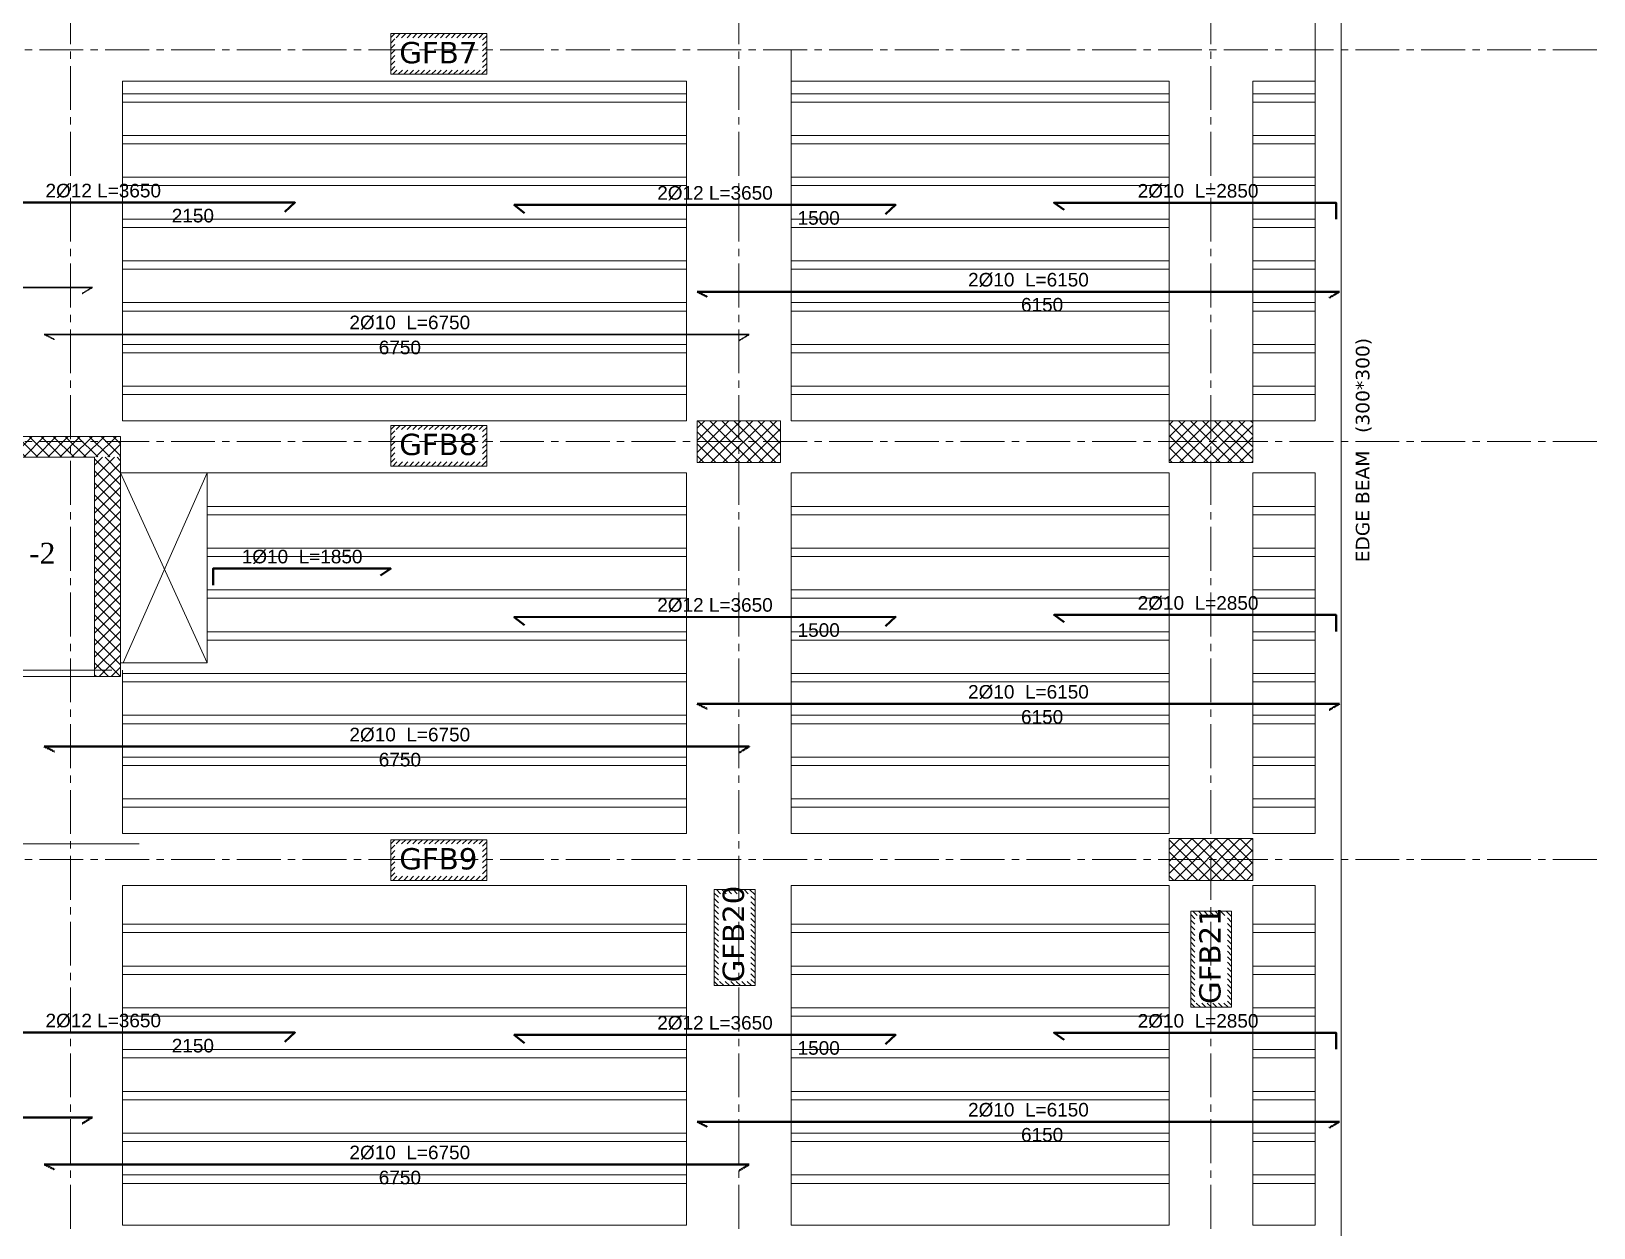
# Model space of a CAD drawing. Header units: inches. Extents: x -26151 to 62940, y -10194 to 246332.
# Drawn here: x 1778 to 3274, y 117849 to 118994 of the extents above; entities that cross this region are included whole.
import ezdxf

# ---------------------------------------------------------------- set-up
doc = ezdxf.new("R2010")
doc.units = ezdxf.units.IN
doc.header["$LTSCALE"] = 0.7
doc.header["$MEASUREMENT"] = 0
for name, pattern in [('ACAD_ISO10W100', [18, 12, -3, 0, -3]), ('CENTER2', [1.125, 0.75, -0.125, 0.125, -0.125]), ('DASHED2', [0.375, 0.25, -0.125])]:
    doc.linetypes.add(name, pattern=pattern)
doc.layers.get('0').update_dxf_attribs({"lineweight": 13})
doc.layers.get('Defpoints').update_dxf_attribs({"lineweight": 5})
for name, color, linetype, lineweight in [('axis', 254, 'ACAD_ISO10W100', 9), ('BEAM', 5, 'Continuous', 0), ('COLUMN', 4, 'Continuous', 20), ('hach', 9, 'Continuous', 9), ('hach 1', 254, 'Continuous', 9), ('hatch', 9, 'Continuous', 9), ('TEXT', 3, 'Continuous', 25), ('top renforcment', 7, 'Continuous', 40), ('VIS', 8, 'Continuous', 18)]:
    doc.layers.add(name, color=color, linetype=linetype, lineweight=lineweight)
doc.styles.add('QW', font='times.ttf', dxfattribs={"height": 15})
doc.styles.add('romanc', font='verdana.ttf', dxfattribs={"height": 250})
doc.styles.get("Standard").update_dxf_attribs({"font": 'arial.ttf', "height": 13})
doc.dimstyles.get("Standard").update_dxf_attribs({"dimtxt": 13, "dimasz": 5, "dimexe": 0.18, "dimexo": 0.0625, "dimgap": 6, "dimtad": 1, "dimdec": 0, "dimlfac": 10, "dimzin": 0, "dimdsep": 46, "dimtxsty": 'Standard', "dimblk": 'ARCHTICK', "dimcen": 0.09, "dimse1": 1, "dimse2": 1, "dimclrd": 1, "dimclre": 7, "dimclrt": 3, "dimadec": 0, "dimazin": 0, "dimtfac": 1, "dimtdec": 0, "dimtix": 1, "dimtofl": 0, "dimtmove": 0, "dimatfit": 3, "dimldrblk": 'ARCHTICK', "dimfxl": 0, "dimtolj": 1, "dimtzin": 0, "dimarcsym": 0})

# ---------------------------------------------------------------- blocks, each defined once
blk = doc.blocks.new('*D160')
at = {"layer": 'Defpoints', "color": 0, "transparency": 16777216}
for p in [(1191.5, 118723.4, -19467.6), (1836.6, 118723.4, -59863), (1836.6, 118723.4)]:
    blk.add_point(p, dxfattribs=at)
at = {"layer": 'TEXT', "color": 3, "transparency": 16777216, "insert": (1562.2, 118736.1), "char_height": 13, "attachment_point": 5}
blk.add_mtext('\\A1;6451', dxfattribs=at)
blk = doc.blocks.new('_ArchTick')
at = {"color": 0, "linetype": 'ByBlock', "lineweight": 0, "const_width": 0.15}
blk.add_lwpolyline([(-0.5, -0.5), (0.5, 0.5)], dxfattribs=at)
blk = doc.blocks.new('*D161')
at = {"layer": 'Defpoints', "color": 0, "transparency": 16777216}
for p in [(1191.4, 118748.6), (1836.6, 118748.6, -19467.6), (1836.6, 118746.9)]:
    blk.add_point(p, dxfattribs=at)
at = {"layer": 'TEXT', "color": 3, "transparency": 16777216, "insert": (1571.7, 118759.9), "char_height": 13, "attachment_point": 5}
blk.add_mtext('\\A1;2%%C10  L=6451', dxfattribs=at)
blk = doc.blocks.new('*D162')
at = {"layer": 'Defpoints', "color": 0, "transparency": 16777216}
for p in [(1790.6, 118678.4, -19467.6), (2465.6, 118678.4, -59863), (2465.6, 118678.4)]:
    blk.add_point(p, dxfattribs=at)
at = {"layer": 'TEXT', "color": 3, "transparency": 16777216, "insert": (2131, 118691.1), "char_height": 13, "attachment_point": 5}
blk.add_mtext('\\A1;6750', dxfattribs=at)
blk = doc.blocks.new('*D163')
at = {"layer": 'Defpoints', "color": 0, "transparency": 16777216}
for p in [(1790.5, 118703.6), (2465.6, 118703.6, -19467.6), (2465.6, 118701.9)]:
    blk.add_point(p, dxfattribs=at)
at = {"layer": 'TEXT', "color": 3, "transparency": 16777216, "insert": (2140.5, 118714.9), "char_height": 13, "attachment_point": 5}
blk.add_mtext('\\A1;2%%C10  L=6750', dxfattribs=at)
blk = doc.blocks.new('*D164')
at = {"layer": 'Defpoints', "color": 0, "transparency": 16777216}
for p in [(2415.6, 118719.3, -19467.6), (3030.6, 118719.3, -79330.7), (3030.6, 118719.3)]:
    blk.add_point(p, dxfattribs=at)
at = {"layer": 'TEXT', "color": 3, "transparency": 16777216, "insert": (2745.9, 118732), "char_height": 13, "attachment_point": 5}
blk.add_mtext('\\A1;6150', dxfattribs=at)
blk = doc.blocks.new('*D165')
at = {"layer": 'Defpoints', "color": 0, "transparency": 16777216}
for p in [(2415.5, 118744.5), (3030.6, 118744.5, -38935.3), (3030.6, 118742.8)]:
    blk.add_point(p, dxfattribs=at)
at = {"layer": 'TEXT', "color": 3, "transparency": 16777216, "insert": (2732.8, 118755.8), "char_height": 13, "attachment_point": 5}
blk.add_mtext('\\A1;2%%C10  L=6150', dxfattribs=at)
blk = doc.blocks.new('*D166')
at = {"layer": 'Defpoints', "color": 0, "transparency": 16777216}
for p in [(1815.6, 118804.7, -26473), (2030.6, 118804.7, -40395.4), (2030.6, 118804.7)]:
    blk.add_point(p, dxfattribs=at)
at = {"layer": 'TEXT', "color": 3, "transparency": 16777216, "insert": (1932.8, 118817.3), "char_height": 13, "attachment_point": 5}
blk.add_mtext('\\A1;2150', dxfattribs=at)
blk = doc.blocks.new('*D167')
at = {"layer": 'Defpoints', "color": 0, "transparency": 16777216}
for p in [(1665.6, 118829.8), (2030.6, 118829.8), (2030.6, 118828.1)]:
    blk.add_point(p, dxfattribs=at)
at = {"layer": 'TEXT', "color": 3, "transparency": 16777216, "insert": (1847, 118841.1), "char_height": 13, "attachment_point": 5}
blk.add_mtext('\\A1;2%%C12 L=3650', dxfattribs=at)
blk = doc.blocks.new('*D168')
at = {"layer": 'Defpoints', "color": 0, "transparency": 16777216}
for p in [(2455.6, 118802.5, -26473), (2605.6, 118802.5, -40395.4), (2605.6, 118802.5)]:
    blk.add_point(p, dxfattribs=at)
at = {"layer": 'TEXT', "color": 3, "transparency": 16777216, "insert": (2532, 118815.1), "char_height": 13, "attachment_point": 5}
blk.add_mtext('\\A1;1500', dxfattribs=at)
blk = doc.blocks.new('*D169')
at = {"layer": 'Defpoints', "color": 0, "transparency": 16777216}
for p in [(2240.6, 118827.6), (2605.6, 118827.6), (2605.6, 118825.9)]:
    blk.add_point(p, dxfattribs=at)
at = {"layer": 'TEXT', "color": 3, "transparency": 16777216, "insert": (2432.7, 118838.9), "char_height": 13, "attachment_point": 5}
blk.add_mtext('\\A1;2%%C12 L=3650', dxfattribs=at)
blk = doc.blocks.new('*D171')
at = {"layer": 'Defpoints', "color": 0, "transparency": 16777216}
for p in [(2757.3, 118829.6, 13009.9), (3042.4, 118829.6), (3042.4, 118827.9)]:
    blk.add_point(p, dxfattribs=at)
at = {"layer": 'TEXT', "color": 3, "transparency": 16777216, "insert": (2895.2, 118840.9), "char_height": 13, "attachment_point": 5}
blk.add_mtext('\\A1;2%%C10  L=2850', dxfattribs=at)
blk = doc.blocks.new('*D189')
at = {"layer": 'Defpoints', "color": 0, "transparency": 16777216}
for p in [(1158.6, 117929, -19467.6), (1836.6, 117929, -59863), (1836.6, 117929)]:
    blk.add_point(p, dxfattribs=at)
at = {"layer": 'TEXT', "color": 3, "transparency": 16777216, "insert": (1529.4, 117941.6), "char_height": 13, "attachment_point": 5}
blk.add_mtext('\\A1;6780', dxfattribs=at)
blk = doc.blocks.new('*D190')
at = {"layer": 'Defpoints', "color": 0, "transparency": 16777216}
for p in [(1158.6, 117954.1), (1836.6, 117954.1, -19467.6), (1836.6, 117952.4)]:
    blk.add_point(p, dxfattribs=at)
at = {"layer": 'TEXT', "color": 3, "transparency": 16777216, "insert": (1538.9, 117965.4), "char_height": 13, "attachment_point": 5}
blk.add_mtext('\\A1;2%%C10  L=6780', dxfattribs=at)
blk = doc.blocks.new('*D191')
at = {"layer": 'Defpoints', "color": 0, "transparency": 16777216}
for p in [(1790.6, 117884, -19467.6), (2465.6, 117884, -59863), (2465.6, 117884)]:
    blk.add_point(p, dxfattribs=at)
at = {"layer": 'TEXT', "color": 3, "transparency": 16777216, "insert": (2131, 117896.6), "char_height": 13, "attachment_point": 5}
blk.add_mtext('\\A1;6750', dxfattribs=at)
blk = doc.blocks.new('*D192')
at = {"layer": 'Defpoints', "color": 0, "transparency": 16777216}
for p in [(1790.5, 117909.1), (2465.6, 117909.1, -19467.6), (2465.6, 117907.4)]:
    blk.add_point(p, dxfattribs=at)
at = {"layer": 'TEXT', "color": 3, "transparency": 16777216, "insert": (2140.5, 117920.4), "char_height": 13, "attachment_point": 5}
blk.add_mtext('\\A1;2%%C10  L=6750', dxfattribs=at)
blk = doc.blocks.new('*D193')
at = {"layer": 'Defpoints', "color": 0, "transparency": 16777216}
for p in [(2415.6, 117924.9, -19467.6), (3030.6, 117924.9, -79330.7), (3030.6, 117924.9)]:
    blk.add_point(p, dxfattribs=at)
at = {"layer": 'TEXT', "color": 3, "transparency": 16777216, "insert": (2745.9, 117937.5), "char_height": 13, "attachment_point": 5}
blk.add_mtext('\\A1;6150', dxfattribs=at)
blk = doc.blocks.new('*D194')
at = {"layer": 'Defpoints', "color": 0, "transparency": 16777216}
for p in [(2415.5, 117950), (3030.6, 117950, -38935.3), (3030.6, 117948.3)]:
    blk.add_point(p, dxfattribs=at)
at = {"layer": 'TEXT', "color": 3, "transparency": 16777216, "insert": (2732.8, 117961.3), "char_height": 13, "attachment_point": 5}
blk.add_mtext('\\A1;2%%C10  L=6150', dxfattribs=at)
blk = doc.blocks.new('*D195')
at = {"layer": 'Defpoints', "color": 0, "transparency": 16777216}
for p in [(1815.6, 118010.2, -26473), (2030.6, 118010.2, -40395.4), (2030.6, 118010.2)]:
    blk.add_point(p, dxfattribs=at)
at = {"layer": 'TEXT', "color": 3, "transparency": 16777216, "insert": (1932.8, 118022.8), "char_height": 13, "attachment_point": 5}
blk.add_mtext('\\A1;2150', dxfattribs=at)
blk = doc.blocks.new('*D196')
at = {"layer": 'Defpoints', "color": 0, "transparency": 16777216}
for p in [(1665.6, 118035.4), (2030.6, 118035.4), (2030.6, 118033.7)]:
    blk.add_point(p, dxfattribs=at)
at = {"layer": 'TEXT', "color": 3, "transparency": 16777216, "insert": (1847, 118046.7), "char_height": 13, "attachment_point": 5}
blk.add_mtext('\\A1;2%%C12 L=3650', dxfattribs=at)
blk = doc.blocks.new('*D197')
at = {"layer": 'Defpoints', "color": 0, "transparency": 16777216}
for p in [(2455.6, 118008, -26473), (2605.6, 118008, -40395.4), (2605.6, 118008)]:
    blk.add_point(p, dxfattribs=at)
at = {"layer": 'TEXT', "color": 3, "transparency": 16777216, "insert": (2532, 118020.6), "char_height": 13, "attachment_point": 5}
blk.add_mtext('\\A1;1500', dxfattribs=at)
blk = doc.blocks.new('*D198')
at = {"layer": 'Defpoints', "color": 0, "transparency": 16777216}
for p in [(2240.6, 118033.2), (2605.6, 118033.2), (2605.6, 118031.5)]:
    blk.add_point(p, dxfattribs=at)
at = {"layer": 'TEXT', "color": 3, "transparency": 16777216, "insert": (2432.7, 118044.5), "char_height": 13, "attachment_point": 5}
blk.add_mtext('\\A1;2%%C12 L=3650', dxfattribs=at)
blk = doc.blocks.new('*D200')
at = {"layer": 'Defpoints', "color": 0, "transparency": 16777216}
for p in [(2757.3, 118035.1, 13009.9), (3042.4, 118035.1), (3042.4, 118033.4)]:
    blk.add_point(p, dxfattribs=at)
at = {"layer": 'TEXT', "color": 3, "transparency": 16777216, "insert": (2895.2, 118046.4), "char_height": 13, "attachment_point": 5}
blk.add_mtext('\\A1;2%%C10  L=2850', dxfattribs=at)
blk = doc.blocks.new('*D201')
at = {"layer": 'Defpoints', "color": 0, "transparency": 16777216}
for p in [(1790.6, 118284, -19467.6), (2465.6, 118284, -59863), (2465.6, 118284)]:
    blk.add_point(p, dxfattribs=at)
at = {"layer": 'TEXT', "color": 3, "transparency": 16777216, "insert": (2131, 118296.6), "char_height": 13, "attachment_point": 5}
blk.add_mtext('\\A1;6750', dxfattribs=at)
blk = doc.blocks.new('*D202')
at = {"layer": 'Defpoints', "color": 0, "transparency": 16777216}
for p in [(1790.5, 118309.1), (2465.6, 118309.1, -19467.6), (2465.6, 118307.4)]:
    blk.add_point(p, dxfattribs=at)
at = {"layer": 'TEXT', "color": 3, "transparency": 16777216, "insert": (2140.5, 118320.4), "char_height": 13, "attachment_point": 5}
blk.add_mtext('\\A1;2%%C10  L=6750', dxfattribs=at)
blk = doc.blocks.new('*D203')
at = {"layer": 'Defpoints', "color": 0, "transparency": 16777216}
for p in [(2415.6, 118324.9, -19467.6), (3030.6, 118324.9, -79330.7), (3030.6, 118324.9)]:
    blk.add_point(p, dxfattribs=at)
at = {"layer": 'TEXT', "color": 3, "transparency": 16777216, "insert": (2745.9, 118337.5), "char_height": 13, "attachment_point": 5}
blk.add_mtext('\\A1;6150', dxfattribs=at)
blk = doc.blocks.new('*D204')
at = {"layer": 'Defpoints', "color": 0, "transparency": 16777216}
for p in [(2415.5, 118350), (3030.6, 118350, -38935.3), (3030.6, 118348.3)]:
    blk.add_point(p, dxfattribs=at)
at = {"layer": 'TEXT', "color": 3, "transparency": 16777216, "insert": (2732.8, 118361.3), "char_height": 13, "attachment_point": 5}
blk.add_mtext('\\A1;2%%C10  L=6150', dxfattribs=at)
blk = doc.blocks.new('*D205')
at = {"layer": 'Defpoints', "color": 0, "transparency": 16777216}
for p in [(2455.6, 118408, -26473), (2605.6, 118408, -40395.4), (2605.6, 118408)]:
    blk.add_point(p, dxfattribs=at)
at = {"layer": 'TEXT', "color": 3, "transparency": 16777216, "insert": (2532, 118420.6), "char_height": 13, "attachment_point": 5}
blk.add_mtext('\\A1;1500', dxfattribs=at)
blk = doc.blocks.new('*D206')
at = {"layer": 'Defpoints', "color": 0, "transparency": 16777216}
for p in [(2240.6, 118433.2), (2605.6, 118433.2), (2605.6, 118431.5)]:
    blk.add_point(p, dxfattribs=at)
at = {"layer": 'TEXT', "color": 3, "transparency": 16777216, "insert": (2432.7, 118444.5), "char_height": 13, "attachment_point": 5}
blk.add_mtext('\\A1;2%%C12 L=3650', dxfattribs=at)
blk = doc.blocks.new('*D207')
at = {"layer": 'Defpoints', "color": 0, "transparency": 16777216}
for p in [(2757.3, 118435.1, 13009.9), (3042.4, 118435.1), (3042.4, 118433.4)]:
    blk.add_point(p, dxfattribs=at)
at = {"layer": 'TEXT', "color": 3, "transparency": 16777216, "insert": (2895.2, 118446.4), "char_height": 13, "attachment_point": 5}
blk.add_mtext('\\A1;2%%C10  L=2850', dxfattribs=at)
blk = doc.blocks.new('*D208')
at = {"layer": 'Defpoints', "color": 0, "transparency": 16777216}
for p in [(1951.3, 118479.5), (1951.3, 118477.8), (2136.3, 118479.5, 13009.9)]:
    blk.add_point(p, dxfattribs=at)
at = {"layer": 'TEXT', "color": 3, "transparency": 16777216, "insert": (2037.4, 118490.8), "char_height": 13, "attachment_point": 5}
blk.add_mtext('\\A1;1%%C10  L=1850', dxfattribs=at)

msp = doc.modelspace()

# ---------------------------------------------------------------- hatches: boundary and pattern name
at = {"layer": 'hach 1', "linetype": 'ByBlock'}
h = msp.add_hatch(dxfattribs=at)
h.set_pattern_fill('ANSI31', color=256, scale=30, style=0)
h.set_pattern_definition([(45, (14579.614, -686.5374), (-2.65165043, 2.65165043), [])])
h.paths.add_polyline_path([(2214.16, 118991.63), (2122.22, 118991.63), (2122.22, 118952.63), (2214.16, 118952.63)])
h.paths.add_polyline_path([(2210.16, 118987.63), (2210.16, 118956.63), (2126.22, 118956.63), (2126.22, 118987.63)], flags=16)
h = msp.add_hatch(dxfattribs=at)
h.set_pattern_fill('ANSI31', color=256, scale=30, style=0)
h.set_pattern_definition([(45, (14579.614, -1061.5374), (-2.65165043, 2.65165043), [])])
h.paths.add_polyline_path([(2214.16, 118616.63), (2122.22, 118616.63), (2122.22, 118577.63), (2214.16, 118577.63)])
h.paths.add_polyline_path([(2210.16, 118612.63), (2210.16, 118581.63), (2126.22, 118581.63), (2126.22, 118612.63)], flags=16)
h = msp.add_hatch(dxfattribs=at)
h.set_pattern_fill('ANSI31', color=256, scale=30, style=0)
h.set_pattern_definition([(45, (14579.614, -1458.18), (-2.65165043, 2.65165043), [])])
h.paths.add_polyline_path([(2214.16, 118219.99), (2122.22, 118219.99), (2122.22, 118180.99), (2214.16, 118180.99)])
h.paths.add_polyline_path([(2210.16, 118215.99), (2210.16, 118184.99), (2126.22, 118184.99), (2126.22, 118215.99)], flags=16)
h = msp.add_hatch(dxfattribs=at)
h.set_pattern_fill('ANSI31', color=256, scale=30, angle=90, style=0)
h.set_pattern_definition([(135, (122110.1786, 130537.7016), (-2.65165043, -2.65165043), [])])
h.paths.add_polyline_path([(2432.01, 118172.25), (2432.01, 118080.3), (2471.01, 118080.3), (2471.01, 118172.25)])
h.paths.add_polyline_path([(2436.01, 118168.25), (2467.01, 118168.25), (2467.01, 118084.3), (2436.01, 118084.3)], flags=16)
h = msp.add_hatch(dxfattribs=at)
h.set_pattern_fill('ANSI31', color=256, scale=30, angle=90, style=0)
h.set_pattern_definition([(135, (122566.4374, 130517.031), (-2.65165043, -2.65165043), [])])
h.paths.add_polyline_path([(2888.27, 118151.58), (2888.27, 118059.63), (2927.27, 118059.63), (2927.27, 118151.58)])
h.paths.add_polyline_path([(2892.27, 118147.58), (2923.27, 118147.58), (2923.27, 118063.63), (2892.27, 118063.63)], flags=16)
at = {"layer": 'hatch', "ltscale": 0.5}
h = msp.add_hatch(dxfattribs=at)
h.set_pattern_fill('NET', color=256, scale=65, angle=45, style=0)
h.set_pattern_definition([(45, (-460744.624, -142612.6286), (-5.7452426, 5.7452426), []), (135, (-460744.624, -142612.6286), (-5.7452426, -5.7452426), [])])
h.paths.add_polyline_path([(2415.57, 118621.08), (2495.57, 118621.08), (2495.57, 118581.08), (2415.57, 118581.08)])
h = msp.add_hatch(dxfattribs=at)
h.set_pattern_fill('NET', color=256, scale=65, angle=45, style=0)
h.set_pattern_definition([(45, (-460732.624, -142612.6286), (-5.7452426, 5.7452426), []), (135, (-460732.624, -142612.6286), (-5.7452426, -5.7452426), [])])
h.paths.add_polyline_path([(2867.57, 118621.08), (2947.57, 118621.08), (2947.57, 118581.08), (2867.57, 118581.08)])
h = msp.add_hatch(dxfattribs=at)
h.set_pattern_fill('NET', color=256, scale=65, angle=45, style=0)
h.set_pattern_definition([(45, (-395689.783, -128532.785), (-5.7452426, 5.7452426), []), (135, (-395689.783, -128532.785), (-5.7452426, -5.7452426), [])])
h.paths.add_polyline_path([(1403.57, 118606.08), (1863.57, 118606.08), (1863.57, 118586.37), (1403.57, 118586.08)])
h = msp.add_hatch(dxfattribs=at)
h.set_pattern_fill('NET', color=256, scale=65, angle=45, style=0)
h.set_pattern_definition([(45, (-395533.748, -128532.785), (-5.7452426, 5.7452426), []), (135, (-395533.748, -128532.785), (-5.7452426, -5.7452426), [])])
h.paths.add_polyline_path([(1838.57, 118586.08), (1863.57, 118586.08), (1863.57, 118376.08), (1838.57, 118376.08)])
h = msp.add_hatch(dxfattribs=at)
h.set_pattern_fill('NET', color=256, scale=65, angle=225, style=0)
h.set_pattern_definition([(225, (466547.761, 379014.795), (5.7452426, -5.7452426), []), (315, (466547.761, 379014.795), (5.7452426, 5.7452426), [])])
h.paths.add_polyline_path([(2947.57, 118181.08), (2867.57, 118181.08), (2867.57, 118221.08), (2947.57, 118221.08)])

# ---------------------------------------------------------------- linework, layer by layer
at = {"layer": 'axis', "linetype": 'CENTER2', "ltscale": 80}
for p, q in [((1815.57, 116398.51), (1815.57, 119991.98)), ((2455.57, 116398.51), (2455.57, 119991.98)), ((2907.57, 116398.51), (2907.57, 119991.98)), ((1029.87, 118976.08), (3637.12, 118976.08)), ((1029.87, 118601.08), (3637.12, 118601.08)), ((1029.87, 118201.08), (3637.12, 118201.08))]:
    msp.add_line(p, q, dxfattribs=at)
at = {"layer": 'BEAM', "linetype": 'Continuous'}
for p, q in [((3007.33, 119090.79), (3007.33, 118621.08)), ((2505.57, 118976.08), (2505.57, 118621.08)), ((1865.57, 118621.08), (1865.57, 118946.08)), ((1865.57, 118946.08), (2405.57, 118946.08)), ((2405.57, 118946.08), (2405.57, 118621.08)), ((2505.57, 118946.08), (2867.57, 118946.08)), ((2867.57, 118621.08), (2867.57, 118946.08)), ((2947.57, 118621.08), (2947.57, 118946.08)), ((2947.57, 118946.08), (3007.33, 118946.08)), ((1865.57, 118621.08), (2405.57, 118621.08)), ((2867.57, 118621.08), (2505.57, 118621.08)), ((2947.57, 118621.08), (3007.33, 118621.08)), ((1863.57, 118571.08), (2405.57, 118571.08)), ((2405.57, 118571.08), (2405.57, 118226.08)), ((2505.57, 118571.08), (2867.57, 118571.08)), ((2505.57, 118571.08), (2505.57, 118226.08)), ((2867.57, 118226.08), (2867.57, 118571.08)), ((2947.57, 118571.08), (3007.33, 118571.08)), ((2947.57, 118226.08), (2947.57, 118571.08)), ((3007.33, 118571.08), (3007.33, 118226.08)), ((1863.57, 118389.37), (1946.57, 118389.37)), ((1865.57, 118226.08), (1865.57, 118382.37)), ((1865.57, 118226.08), (2405.57, 118226.08)), ((2505.57, 118226.08), (2867.57, 118226.08)), ((2947.57, 118226.08), (3007.33, 118226.08)), ((1865.57, 117851.08), (1865.57, 118176.08)), ((1865.57, 118176.08), (2405.57, 118176.08)), ((2405.57, 118176.08), (2405.57, 117851.08)), ((2505.57, 118176.08), (2867.57, 118176.08)), ((2505.57, 118176.08), (2505.57, 117851.08)), ((2867.57, 117851.08), (2867.57, 118176.08)), ((2947.57, 117851.08), (2947.57, 118176.08)), ((2947.57, 118176.08), (3007.33, 118176.08)), ((3007.33, 118176.08), (3007.33, 117851.08)), ((1865.57, 117851.08), (2405.57, 117851.08)), ((2505.57, 117851.08), (2867.57, 117851.08)), ((2947.57, 117851.08), (3007.33, 117851.08))]:
    msp.add_line(p, q, dxfattribs=at)
at = {"layer": 'COLUMN'}
for points in [[(2415.57, 118621.08), (2495.57, 118621.08), (2495.57, 118581.08), (2415.57, 118581.08)], [(2867.57, 118621.08), (2947.57, 118621.08), (2947.57, 118581.08), (2867.57, 118581.08)], [(2947.57, 118181.08), (2867.57, 118181.08), (2867.57, 118221.08), (2947.57, 118221.08)]]:
    msp.add_lwpolyline(points, close=True, dxfattribs=at)
at = {"layer": 'hach', "linetype": 'ByBlock'}
for p, q in [((2405.57, 118934.08), (1865.57, 118934.08)), ((2867.57, 118934.08), (2505.57, 118934.08)), ((3007.33, 118934.08), (2947.57, 118934.08)), ((2405.57, 118926.08), (1865.57, 118926.08)), ((2867.57, 118926.08), (2505.57, 118926.08)), ((3007.33, 118926.08), (2947.57, 118926.08)), ((2405.57, 118894.08), (1865.57, 118894.08)), ((2405.57, 118886.08), (1865.57, 118886.08)), ((2867.57, 118894.08), (2505.57, 118894.08)), ((2867.57, 118886.08), (2505.57, 118886.08)), ((3007.33, 118894.08), (2947.57, 118894.08)), ((3007.33, 118886.08), (2947.57, 118886.08)), ((2405.57, 118854.08), (1865.57, 118854.08)), ((2405.57, 118846.08), (1865.57, 118846.08)), ((2867.57, 118854.08), (2505.57, 118854.08)), ((2867.57, 118846.08), (2505.57, 118846.08)), ((3007.33, 118854.08), (2947.57, 118854.08)), ((3007.33, 118846.08), (2947.57, 118846.08)), ((2405.57, 118814.08), (1865.57, 118814.08)), ((2867.57, 118814.08), (2505.57, 118814.08)), ((3007.33, 118814.08), (2947.57, 118814.08)), ((2405.57, 118806.08), (1865.57, 118806.08)), ((2867.57, 118806.08), (2505.57, 118806.08)), ((3007.33, 118806.08), (2947.57, 118806.08)), ((2405.57, 118774.08), (1865.57, 118774.08)), ((2405.57, 118766.08), (1865.57, 118766.08)), ((2867.57, 118774.08), (2505.57, 118774.08)), ((2867.57, 118766.08), (2505.57, 118766.08)), ((3007.33, 118774.08), (2947.57, 118774.08)), ((3007.33, 118766.08), (2947.57, 118766.08)), ((2405.57, 118734.08), (1865.57, 118734.08)), ((2405.57, 118726.08), (1865.57, 118726.08)), ((2867.57, 118734.08), (2505.57, 118734.08)), ((2867.57, 118726.08), (2505.57, 118726.08)), ((3007.33, 118734.08), (2947.57, 118734.08)), ((3007.33, 118726.08), (2947.57, 118726.08)), ((2405.57, 118694.08), (1865.57, 118694.08)), ((2867.57, 118694.08), (2505.57, 118694.08)), ((3007.33, 118694.08), (2947.57, 118694.08)), ((2405.57, 118686.08), (1865.57, 118686.08)), ((2867.57, 118686.08), (2505.57, 118686.08)), ((3007.33, 118686.08), (2947.57, 118686.08)), ((2405.57, 118654.08), (1865.57, 118654.08)), ((2405.57, 118646.08), (1865.57, 118646.08)), ((2867.57, 118654.08), (2505.57, 118654.08)), ((2867.57, 118646.08), (2505.57, 118646.08)), ((3007.33, 118654.08), (2947.57, 118654.08)), ((3007.33, 118646.08), (2947.57, 118646.08)), ((2405.57, 118539.08), (1946.57, 118539.08)), ((2405.57, 118531.08), (1946.57, 118531.08)), ((2867.57, 118539.08), (2505.57, 118539.08)), ((2867.57, 118531.08), (2505.57, 118531.08)), ((3007.33, 118539.08), (2947.57, 118539.08)), ((3007.33, 118531.08), (2947.57, 118531.08)), ((2405.57, 118499.08), (1946.57, 118499.08)), ((2867.57, 118499.08), (2505.57, 118499.08)), ((3007.33, 118499.08), (2947.57, 118499.08)), ((2405.57, 118491.08), (1946.57, 118491.08)), ((2867.57, 118491.08), (2505.57, 118491.08)), ((3007.33, 118491.08), (2947.57, 118491.08)), ((2405.57, 118459.08), (1946.57, 118459.08)), ((2867.57, 118459.08), (2505.57, 118459.08)), ((3007.33, 118459.08), (2947.57, 118459.08)), ((2405.57, 118451.08), (1946.57, 118451.08)), ((2867.57, 118451.08), (2505.57, 118451.08)), ((3007.33, 118451.08), (2947.57, 118451.08)), ((2405.57, 118419.08), (1946.57, 118419.08)), ((2405.57, 118411.08), (1946.57, 118411.08)), ((2867.57, 118419.08), (2505.57, 118419.08)), ((2867.57, 118411.08), (2505.57, 118411.08)), ((3007.33, 118419.08), (2947.57, 118419.08)), ((3007.33, 118411.08), (2947.57, 118411.08)), ((1495.48, 118382.37), (1855.2, 118382.37)), ((2405.57, 118379.08), (1865.57, 118379.08)), ((2867.57, 118379.08), (2505.57, 118379.08)), ((3007.33, 118379.08), (2947.57, 118379.08)), ((2405.57, 118371.08), (1865.57, 118371.08)), ((2867.57, 118371.08), (2505.57, 118371.08)), ((3007.33, 118371.08), (2947.57, 118371.08)), ((2405.57, 118339.08), (1865.57, 118339.08)), ((2867.57, 118339.08), (2505.57, 118339.08)), ((3007.33, 118339.08), (2947.57, 118339.08)), ((2405.57, 118331.08), (1865.57, 118331.08)), ((2867.57, 118331.08), (2505.57, 118331.08)), ((3007.33, 118331.08), (2947.57, 118331.08)), ((2405.57, 118299.08), (1865.57, 118299.08)), ((2405.57, 118291.08), (1865.57, 118291.08)), ((2867.57, 118299.08), (2505.57, 118299.08)), ((2867.57, 118291.08), (2505.57, 118291.08)), ((3007.33, 118299.08), (2947.57, 118299.08)), ((3007.33, 118291.08), (2947.57, 118291.08)), ((2405.57, 118259.08), (1865.57, 118259.08)), ((2867.57, 118259.08), (2505.57, 118259.08)), ((3007.33, 118259.08), (2947.57, 118259.08)), ((2405.57, 118251.08), (1865.57, 118251.08)), ((2867.57, 118251.08), (2505.57, 118251.08)), ((3007.33, 118251.08), (2947.57, 118251.08)), ((2405.57, 118139.08), (1865.57, 118139.08)), ((2867.57, 118139.08), (2505.57, 118139.08)), ((3007.33, 118139.08), (2947.57, 118139.08)), ((2405.57, 118131.08), (1865.57, 118131.08)), ((2867.57, 118131.08), (2505.57, 118131.08)), ((3007.33, 118131.08), (2947.57, 118131.08)), ((2405.57, 118099.08), (1865.57, 118099.08)), ((2867.57, 118099.08), (2505.57, 118099.08)), ((3007.33, 118099.08), (2947.57, 118099.08)), ((2405.57, 118091.08), (1865.57, 118091.08)), ((2867.57, 118091.08), (2505.57, 118091.08)), ((3007.33, 118091.08), (2947.57, 118091.08)), ((2405.57, 118059.08), (1865.57, 118059.08)), ((2405.57, 118051.08), (1865.57, 118051.08)), ((2867.57, 118059.08), (2505.57, 118059.08)), ((2867.57, 118051.08), (2505.57, 118051.08)), ((3007.33, 118059.08), (2947.57, 118059.08)), ((3007.33, 118051.08), (2947.57, 118051.08)), ((2405.57, 118019.08), (1865.57, 118019.08)), ((2867.57, 118019.08), (2505.57, 118019.08)), ((3007.33, 118019.08), (2947.57, 118019.08)), ((2405.57, 118011.08), (1865.57, 118011.08)), ((2867.57, 118011.08), (2505.57, 118011.08)), ((3007.33, 118011.08), (2947.57, 118011.08)), ((2405.57, 117979.08), (1865.57, 117979.08)), ((2867.57, 117979.08), (2505.57, 117979.08)), ((3007.33, 117979.08), (2947.57, 117979.08)), ((2405.57, 117971.08), (1865.57, 117971.08)), ((2867.57, 117971.08), (2505.57, 117971.08)), ((3007.33, 117971.08), (2947.57, 117971.08)), ((2405.57, 117939.08), (1865.57, 117939.08)), ((2405.57, 117931.08), (1865.57, 117931.08)), ((2867.57, 117939.08), (2505.57, 117939.08)), ((2867.57, 117931.08), (2505.57, 117931.08)), ((3007.33, 117939.08), (2947.57, 117939.08)), ((3007.33, 117931.08), (2947.57, 117931.08)), ((2405.57, 117899.08), (1865.57, 117899.08)), ((2867.57, 117899.08), (2505.57, 117899.08)), ((3007.33, 117899.08), (2947.57, 117899.08)), ((2405.57, 117891.08), (1865.57, 117891.08)), ((2867.57, 117891.08), (2505.57, 117891.08)), ((3007.33, 117891.08), (2947.57, 117891.08))]:
    msp.add_line(p, q, dxfattribs=at)
at = {"layer": 'hach', "color": 1}
for p, q in [((1863.57, 118606.08), (1863.57, 118376.08)), ((1838.57, 118586.08), (1838.57, 118376.08)), ((1378.57, 118376.08), (1863.57, 118376.08)), ((1403.57, 118216.08), (1881.34, 118216.08))]:
    msp.add_line(p, q, dxfattribs=at)
at = {"layer": 'hach', "color": 5}
msp.add_line((1946.57, 118571.08), (1946.57, 118389.37), dxfattribs=at)
at = {"layer": 'hach', "color": 2}
msp.add_lwpolyline([(1188.57, 119851.25), (1188.49, 118976.08), (1158.57, 118976.08), (1158.57, 118616.33), (1128.63, 118616.33), (1128.63, 118196.62), (1158.57, 118196.62), (1158.57, 116896.08), (1786.54, 116896.08), (1786.54, 116706.51), (1846.54, 116706.51), (1846.54, 116585.53), (2426.86, 116585.53), (2426.86, 116705.51), (2486.86, 116705.51), (2486.86, 116900.76), (3032.33, 116900.76), (3032.33, 119090.79), (3390.74, 119090.79), (3261.01, 119851.25), (1188.57, 119851.25)], dxfattribs=at)
at = {"layer": 'hach', "color": 4}
msp.add_lwpolyline([(1378.57, 118376.08), (1378.57, 118606.08), (1863.57, 118606.08), (1863.57, 118376.08), (1838.57, 118376.08), (1838.57, 118586.08), (1633.57, 118586.08), (1633.57, 118376.08), (1608.57, 118376.08), (1608.57, 118586.08), (1403.57, 118586.08), (1403.57, 118586.08), (1403.57, 118376.08), (1378.57, 118376.08)], dxfattribs=at)
at = {"layer": 'hach 1', "linetype": 'ByBlock'}
for points in [[(2122.22, 118991.63), (2214.16, 118991.63), (2214.16, 118952.63), (2122.22, 118952.63)], [(2122.22, 118616.63), (2214.16, 118616.63), (2214.16, 118577.63), (2122.22, 118577.63)], [(2122.22, 118219.99), (2214.16, 118219.99), (2214.16, 118180.99), (2122.22, 118180.99)], [(2432.01, 118080.3), (2432.01, 118172.25), (2471.01, 118172.25), (2471.01, 118080.3)], [(2888.27, 118059.63), (2888.27, 118151.58), (2927.27, 118151.58), (2927.27, 118059.63)]]:
    msp.add_lwpolyline(points, close=True, dxfattribs=at)
at = {"layer": 'top renforcment', "color": 3, "elevation": -13009.85}
for points in [[(1675.31, 118822), (1665.57, 118829.87), (2030.57, 118829.87), (2020.83, 118820.99)], [(2250.31, 118819.79), (2240.57, 118827.66), (2605.57, 118827.66), (2595.83, 118818.78)], [(2767.09, 118822.85), (2757.35, 118829.65), (3027.38, 118829.65), (3027.38, 118813.86)], [(2112.53, 118472.76), (2122.27, 118479.56), (1952.24, 118479.56), (1952.24, 118463.77)], [(2250.31, 118425.32), (2240.57, 118433.18), (2605.57, 118433.19), (2595.83, 118424.3)], [(2767.09, 118428.38), (2757.35, 118435.18), (3027.38, 118435.17), (3027.38, 118419.38)], [(1675.31, 118027.53), (1665.57, 118035.4), (2030.57, 118035.4), (2020.83, 118026.52)], [(2250.31, 118025.32), (2240.57, 118033.18), (2605.57, 118033.19), (2595.83, 118024.3)], [(2767.09, 118028.38), (2757.35, 118035.18), (3027.38, 118035.17), (3027.38, 118019.38)]]:
    msp.add_lwpolyline(points, dxfattribs=at)
at = {"layer": 'top renforcment', "color": 4, "linetype": 'DASHED2', "lineweight": 30, "ltscale": 2, "elevation": -5909.18}
for points in [[(1201.18, 118743.84), (1191.43, 118748.64), (1836.57, 118748.64), (1826.83, 118742.82)], [(1800.28, 118698.83), (1790.54, 118703.64), (2465.57, 118703.64), (2455.82, 118697.82)]]:
    msp.add_lwpolyline(points, dxfattribs=at)
at = {"layer": 'top renforcment', "color": 4, "linetype": 'DASHED2', "ltscale": 2, "elevation": -5909.18}
for points in [[(2425.28, 118739.73), (2415.53, 118744.53), (3030.57, 118744.54), (3020.83, 118738.72)], [(2425.28, 118345.26), (2415.53, 118350.06), (3030.57, 118350.06), (3020.83, 118344.25)], [(1800.28, 118304.36), (1790.54, 118309.16), (2465.57, 118309.17), (2455.82, 118303.35)], [(1168.32, 117949.36), (1158.58, 117954.17), (1836.57, 117954.17), (1826.83, 117948.35)], [(2425.28, 117945.26), (2415.53, 117950.06), (3030.57, 117950.06), (3020.83, 117944.25)], [(1800.28, 117904.36), (1790.54, 117909.16), (2465.57, 117909.17), (2455.82, 117903.35)]]:
    msp.add_lwpolyline(points, dxfattribs=at)
at = {"layer": 'VIS', "linetype": 'Continuous', "lineweight": 5}
for p, q in [((1946.57, 118389.37), (1863.57, 118571.08)), ((1866.17, 118389.37), (1946.57, 118571.08))]:
    msp.add_line(p, q, dxfattribs=at)

# ---------------------------------------------------------------- texts
at = {"layer": 'TEXT', "color": 2, "style": 'romanc'}
for s, p in [('GFB7', (2130.42, 118963.2)), ('GFB8', (2130.42, 118588.2)), ('GFB9', (2130.42, 118191.55))]:
    msp.add_text(s, height=20.4, dxfattribs=at).set_placement(p)
for s, height, p in [('EDGE BEAM   (300*300)', 13, (3059.22, 118485.56)), ('GFB20', 20.4, (2460.44, 118083.42)), ('GFB21', 20.4, (2916.7, 118062.75))]:
    msp.add_text(s, height=height, rotation=90, dxfattribs=at).set_placement(p)
at = {"layer": 'TEXT', "color": 7, "style": 'QW'}
msp.add_text('LIFT -2', height=20, dxfattribs=at).set_placement((1704.7, 118484.2))

# ---------------------------------------------------------------- dimensions: what is measured, and where the dimension line sits
at = {"layer": 'TEXT'}
for base, p1, p2, text, picture, middle in [((2030.57, 118828.14), (1665.57, 118829.84), (2030.57, 118829.84), '2%%C12 L=<>', '*D167', (1846.95, 118828.14)), ((2605.57, 118825.93), (2240.57, 118827.63), (2605.57, 118827.63), '2%%C12 L=<>', '*D169', (2432.7, 118825.93)), ((1836.57, 118746.91, 7100.68), (1191.43, 118748.61, 7100.68), (1836.57, 118748.61, -12366.96), '2%%C10  L=<>', '*D161', (1571.73, 118746.91, 7100.68)), ((3030.57, 118742.81, 7100.68), (2415.53, 118744.51, 7100.68), (3030.57, 118744.51, -31834.6), '2%%C10  L=<>', '*D165', (2732.8, 118742.81, 7100.68)), ((2465.56, 118701.91, 7100.68), (1790.53, 118703.61, 7100.68), (2465.56, 118703.61, -12366.96), '2%%C10  L=<>', '*D163', (2140.53, 118701.91, 7100.68)), ((2605.57, 118431.46), (2240.57, 118433.15), (2605.57, 118433.15), '2%%C12 L=<>', '*D206', (2432.7, 118431.46)), ((3042.38, 118433.45), (2757.35, 118435.14, 13009.85), (3042.38, 118435.14), '2%%C10  L=<>', '*D207', (2895.2, 118433.45)), ((3030.57, 118348.34, 7100.68), (2415.53, 118350.03, 7100.68), (3030.57, 118350.03, -31834.6), '2%%C10  L=<>', '*D204', (2732.8, 118348.34, 7100.68)), ((2465.56, 118307.44, 7100.68), (1790.53, 118309.13, 7100.68), (2465.56, 118309.13, -12366.96), '2%%C10  L=<>', '*D202', (2140.53, 118307.44, 7100.68)), ((2030.57, 118033.67), (1665.57, 118035.37), (2030.57, 118035.37), '2%%C12 L=<>', '*D196', (1846.95, 118033.67)), ((2605.57, 118031.46), (2240.57, 118033.15), (2605.57, 118033.15), '2%%C12 L=<>', '*D198', (2432.7, 118031.46)), ((3042.38, 118033.45), (2757.35, 118035.14, 13009.85), (3042.38, 118035.14), '2%%C10  L=<>', '*D200', (2895.2, 118033.45)), ((1836.57, 117952.44, 7100.68), (1158.58, 117954.14, 7100.68), (1836.57, 117954.14, -12366.96), '2%%C10  L=<>', '*D190', (1538.87, 117952.44, 7100.68)), ((3030.57, 117948.34, 7100.68), (2415.53, 117950.03, 7100.68), (3030.57, 117950.03, -31834.6), '2%%C10  L=<>', '*D194', (2732.8, 117948.34, 7100.68)), ((2465.56, 117907.44, 7100.68), (1790.53, 117909.13, 7100.68), (2465.56, 117909.13, -12366.96), '2%%C10  L=<>', '*D192', (2140.53, 117907.44, 7100.68))]:
    dim = msp.add_linear_dim(base=base, p1=p1, p2=p2, text=text, dimstyle='Standard', override={"dimsd1": 1, "dimsd2": 1, "dimfxl": 0.1, "dimfxlon": 1}, dxfattribs=at)
    dim.commit()
    dim.dimension.update_dxf_attribs({"geometry": picture, "text_midpoint": middle, "dimtype": 160})
for base, p1, p2, angle, text, picture, middle in [((3042.38, 118827.92), (2757.35, 118829.62, 13009.85), (3042.38, 118829.62), 0, '2%%C10  L=<>', '*D171', (2895.2, 118827.92)), ((1951.29, 118477.83), (2136.32, 118479.53, 13009.85), (1951.29, 118479.53), 180, '1%%C10  L=<>', '*D208', (2037.37, 118477.83))]:
    dim = msp.add_linear_dim(base=base, p1=p1, p2=p2, angle=angle, text=text, dimstyle='Standard', override={"dimsd1": 1, "dimsd2": 1, "dimfxl": 0.1, "dimfxlon": 1}, dxfattribs=at)
    dim.commit()
    dim.dimension.update_dxf_attribs({"geometry": picture, "text_midpoint": middle, "dimtype": 160})
for base, p1, p2, picture, middle in [((2030.57, 118804.67, 12366.96), (1815.57, 118804.67, -14106.02), (2030.57, 118804.67, -28028.42), '*D166', (1932.77, 118804.67, 12366.96)), ((2605.57, 118802.46, 12366.96), (2455.57, 118802.46, -14106.02), (2605.57, 118802.46, -28028.42), '*D168', (2532, 118802.46, 12366.96)), ((1836.57, 118723.44, 19467.64), (1191.47, 118723.44), (1836.57, 118723.44, -40395.38), '*D160', (1562.23, 118723.44, 19467.64)), ((3030.57, 118719.34, 19467.64), (2415.57, 118719.34), (3030.57, 118719.34, -59863.02), '*D164', (2745.92, 118719.34, 19467.64)), ((2465.56, 118678.44, 19467.64), (1790.57, 118678.44), (2465.56, 118678.44, -40395.38), '*D162', (2131.03, 118678.44, 19467.64)), ((2605.57, 118407.99, 12366.96), (2455.57, 118407.99, -14106.02), (2605.57, 118407.99, -28028.42), '*D205', (2532, 118407.99, 12366.96)), ((3030.57, 118324.87, 19467.64), (2415.57, 118324.87), (3030.57, 118324.87, -59863.02), '*D203', (2745.92, 118324.87, 19467.64)), ((2465.56, 118283.97, 19467.64), (1790.57, 118283.97), (2465.56, 118283.97, -40395.38), '*D201', (2131.03, 118283.97, 19467.64)), ((2030.57, 118010.2, 12366.96), (1815.57, 118010.2, -14106.02), (2030.57, 118010.2, -28028.42), '*D195', (1932.77, 118010.2, 12366.96)), ((2605.57, 118007.99, 12366.96), (2455.57, 118007.99, -14106.02), (2605.57, 118007.99, -28028.42), '*D197', (2532, 118007.99, 12366.96)), ((1836.57, 117928.97, 19467.64), (1158.61, 117928.97), (1836.57, 117928.97, -40395.38), '*D189', (1529.37, 117928.97, 19467.64)), ((3030.57, 117924.87, 19467.64), (2415.57, 117924.87), (3030.57, 117924.87, -59863.02), '*D193', (2745.92, 117924.87, 19467.64)), ((2465.56, 117883.97, 19467.64), (1790.57, 117883.97), (2465.56, 117883.97, -40395.38), '*D191', (2131.03, 117883.97, 19467.64))]:
    dim = msp.add_linear_dim(base=base, p1=p1, p2=p2, angle=360, dimstyle='Standard', override={"dimsd1": 1, "dimsd2": 1, "dimfxl": 0.1, "dimfxlon": 1}, dxfattribs=at)
    dim.commit()
    dim.dimension.update_dxf_attribs({"geometry": picture, "text_midpoint": middle, "dimtype": 161})

doc.saveas('drawing.dxf')
